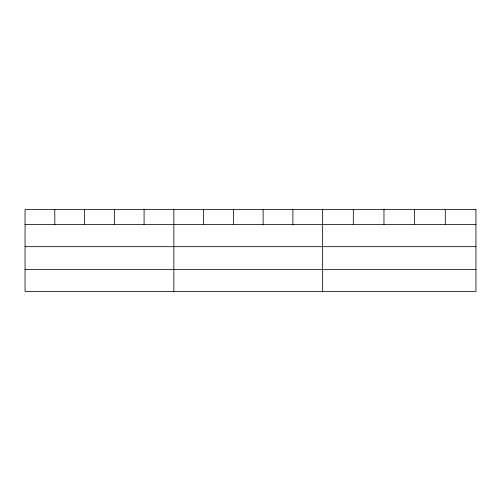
<?xml version="1.0" encoding="UTF-8"?>
<svg xmlns="http://www.w3.org/2000/svg" width="501" height="501" viewBox="0 0 501 501"><rect width="100%" height="100%" fill="white"/><g stroke="black" fill="none" stroke-linecap="round" stroke-linejoin="round"><path stroke-width="0.75" d="M25.05 224.623L475.95 224.623M25.05 246.674L475.95 246.674M25.05 269.388L475.95 269.388M445.289 209.562L445.289 224.623M414.628 209.562L414.628 224.623M383.966 209.562L383.966 224.623M353.305 209.562L353.305 224.623M322.644 209.562L322.644 291.438M292.885 209.562L292.885 224.623M263.125 209.562L263.125 224.623M233.366 209.562L233.366 224.623M203.606 209.562L203.606 224.623M173.847 209.562L173.847 291.438M144.088 209.562L144.088 224.623M114.328 209.562L114.328 224.623M84.569 209.562L84.569 224.623M54.809 209.562L54.809 224.623M475.95 209.562L25.05 209.562L25.05 291.438L475.95 291.438L475.95 209.562"/></g></svg>
